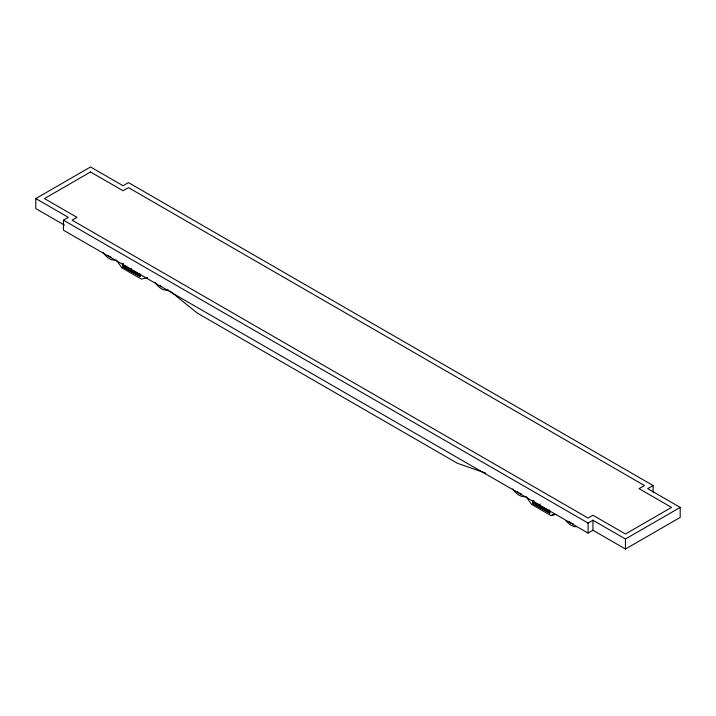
<?xml version="1.0" encoding="UTF-8"?>
<svg xmlns="http://www.w3.org/2000/svg" width="716" height="716" viewBox="0 0 716 716"><rect width="100%" height="100%" fill="white"/><g stroke="black" fill="none" stroke-linecap="round" stroke-linejoin="round"><path stroke-width="1.07" d="M64.494 225.155L35.8 208.589L35.8 198.574L90.538 166.971L123.054 185.748L128.477 182.616L653.099 485.511L653.099 492.187M653.099 485.511L647.685 488.634L680.2 507.411L680.2 517.426L625.462 549.029L592.946 530.252L588.069 533.071L63.438 230.176L63.438 220.17L68.315 217.351L35.8 198.574M122.875 263.631L122.875 266.871L140.112 276.51L140.112 274.353M131.628 271.615L131.359 268.536M122.875 266.871L140.112 276.51M533.688 500.305L533.688 502.489L534.226 502.176L540.544 505.818M532.597 501.272L532.597 503.429L549.834 513.068L549.834 510.911M541.359 508.163L541.081 506.167M532.597 503.429L549.834 513.068M525.911 496.394L531.603 504.368L551.114 515.636L553.28 514.383M63.438 220.17L588.069 523.056L592.946 520.237L625.462 539.014L680.2 507.411M147.594 277.548L141.383 279.079L121.872 267.82L116.18 259.836M551.114 515.636L556.287 514.357M485.77 473.142L457.452 463.288L197.303 313.098L169.925 290.965M549.029 510.714L542.71 507.071L542.164 507.384L548.483 511.027M533.688 502.489L539.998 506.131L539.998 503.957M625.462 539.014L625.462 549.029M592.946 520.237L592.946 530.252M588.069 523.056L588.069 533.071M549.566 509.98L549.566 513.22M532.874 501.111L532.874 503.267M139.835 273.431L139.835 276.662M123.143 263.479L123.143 266.71M573.409 523.969A12.253 7.071 60 0 1 568.925 521.382M576.47 526.699A15.018 8.673 60 0 1 565.855 520.568M521.373 493.933A12.253 7.071 60 0 1 519.136 492.975M518.384 492.51A12.253 7.071 60 0 1 516.889 491.346M524.443 496.653A15.018 8.673 60 0 1 512.674 488.965M161.431 286.463A12.253 7.071 60 0 1 159.928 285.442M168.26 289.792A15.018 8.673 60 0 1 154.969 282.453M110.908 257.142A12.253 7.071 60 0 1 107.901 255.406M114.712 260.105A15.018 8.673 60 0 1 102.943 252.417M90.538 171.983L44.473 198.574L76.988 217.351L72.11 220.17L588.069 518.053L592.946 515.234L625.462 534.011L671.527 507.411L639.012 488.634L644.427 485.511L128.477 187.628L123.054 190.751L90.538 171.983M124.495 265.618L123.957 265.931L130.276 269.574L130.813 269.27L124.495 265.618M132.979 270.514L132.442 270.827L138.752 274.479L139.298 274.165L132.979 270.514"/></g></svg>
